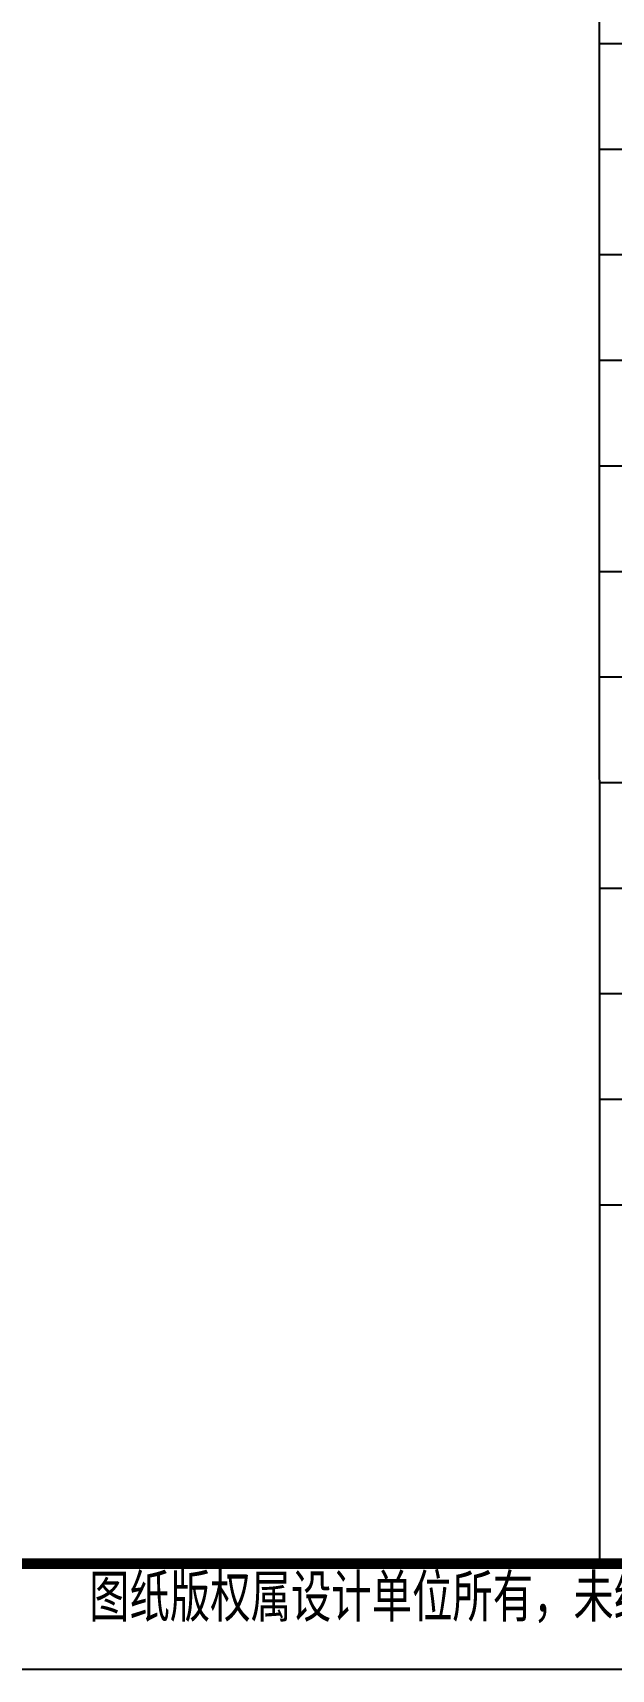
# Model space of a CAD drawing. Extents: x -446699 to 757189, y -606167 to -103070.
# Drawn here: x -378977 to -373493, y -477356 to -461854 of the extents above; entities that cross this region are included whole.
import ezdxf

# ---------------------------------------------------------------- set-up
doc = ezdxf.new("R2010")
doc.units = 0
doc.header["$LTSCALE"] = 1000
doc.header["$MEASUREMENT"] = 0
doc.layers.add('14', color=14, linetype='Continuous')
doc.layers.add('PUB_TITLE', color=4, linetype='Continuous')
doc.styles.add('HZTXT', font='romane.shx', dxfattribs={"width": 0.7, "bigfont": 'hztxt.shx'})

# ---------------------------------------------------------------- blocks, each defined once
blk = doc.blocks.new('YHYHHRR')
at = {"layer": '14', "color": 14}
for p, q in [((256875, 490950), (256881, 460850)), ((256881, 475250), (266881, 475250)), ((256881, 474250), (266881, 474250)), ((256881, 473250), (266881, 473250)), ((256881, 472250), (266881, 472250)), ((256881, 471250), (266881, 471250)), ((256881, 470250), (266881, 470250)), ((256881, 469250), (266881, 469250)), ((256881, 468250), (266881, 468250)), ((256881, 468250), (266881, 468250)), ((256881, 468250), (266881, 468250)), ((256881, 467250), (266881, 467250)), ((256881, 466250), (266881, 466250)), ((256881, 465250), (266881, 465250)), ((256881, 464250), (266881, 464250)), ((256881, 464250), (266881, 464250))]:
    blk.add_line(p, q, dxfattribs=at)
at = {"layer": '14', "style": 'HZTXT', "width": 0.85}
blk.add_text('图纸版权属设计单位所有，未经许可，外人及外单位不得翻印复制作为其他工程之用。', height=450, rotation=359.9997, dxfattribs=at).set_placement((252043, 460301))

msp = doc.modelspace()

# ---------------------------------------------------------------- linework, layer by layer
for points in [[(-446699.4, -477356.4), (-362599.4, -477356.4), (-362599.4, -417956.4), (-446699.4, -417956.4)], [(-363599.4, -418956.4), (-444199.4, -418956.4), (-444199.4, -476356.4), (-363599.4, -476356.4)]]:
    msp.add_lwpolyline(points, close=True)
at = {"layer": 'PUB_TITLE'}
msp.add_lwpolyline([(-446699.4, -477356.4), (-362599.4, -477356.4), (-362599.4, -417956.4), (-446699.4, -417956.4)], close=True, dxfattribs=at)
msp.add_lwpolyline([(-446699.4, -477356.4), (-362599.4, -477356.4), (-362599.4, -417956.4), (-446699.4, -417956.4)], close=True, dxfattribs=at)
at = {"layer": 'PUB_TITLE', "const_width": 100}
msp.add_lwpolyline([(-444199.4, -476356.4), (-363599.4, -476356.4), (-363599.4, -418956.4), (-444199.4, -418956.4)], close=True, dxfattribs=at)
msp.add_lwpolyline([(-444199.4, -476356.4), (-363599.4, -476356.4), (-363599.4, -418956.4), (-444199.4, -418956.4)], close=True, dxfattribs=at)

# ---------------------------------------------------------------- block references
msp.add_blockref('YHYHHRR', (-630484.9, -937205.9))

doc.saveas('drawing.dxf')
